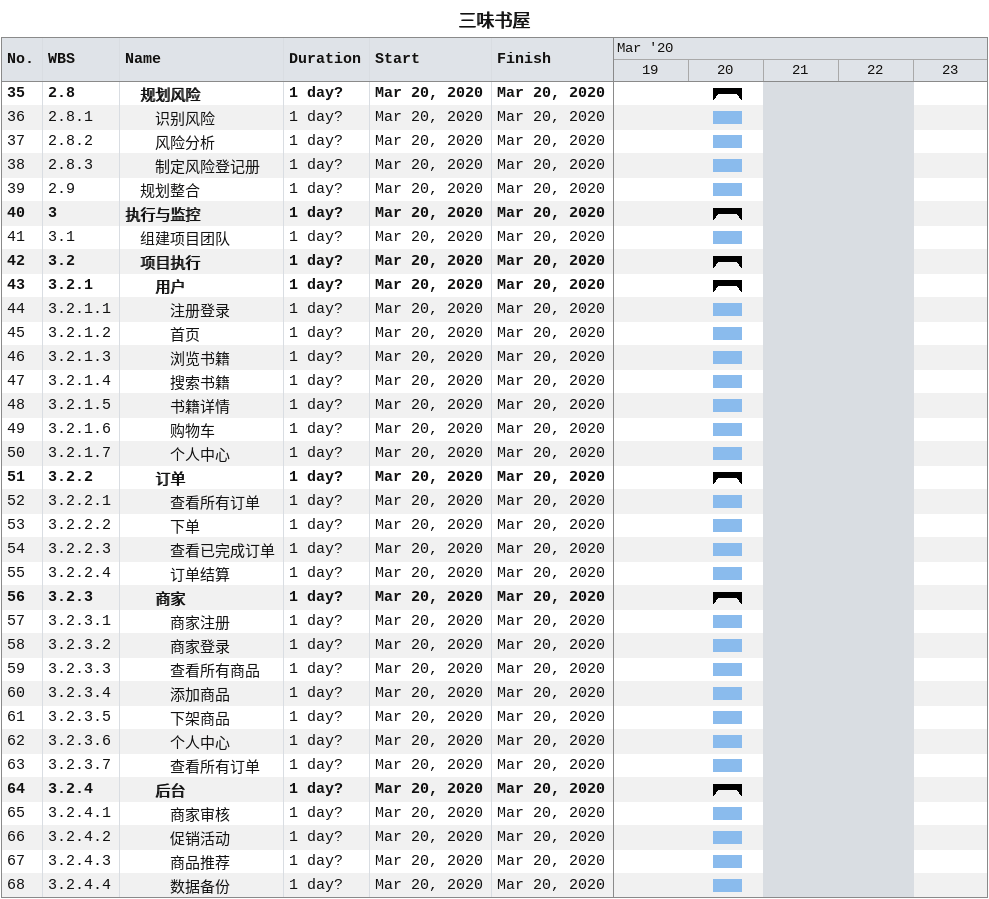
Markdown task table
三味书屋

| ID | WBS | Task | Duration | Start | Finish |
|---|---|---|---|---|---|
| 35 | 2.8 | **规划风险** | 1d? | 2020-03-20 | 2020-03-20 |
| 36 | 2.8.1 | 识别风险 | 1d? | 2020-03-20 | 2020-03-20 |
| 37 | 2.8.2 | 风险分析 | 1d? | 2020-03-20 | 2020-03-20 |
| 38 | 2.8.3 | 制定风险登记册 | 1d? | 2020-03-20 | 2020-03-20 |
| 39 | 2.9 | 规划整合 | 1d? | 2020-03-20 | 2020-03-20 |
| 40 | 3 | **执行与监控** | 1d? | 2020-03-20 | 2020-03-20 |
| 41 | 3.1 | 组建项目团队 | 1d? | 2020-03-20 | 2020-03-20 |
| 42 | 3.2 | **项目执行** | 1d? | 2020-03-20 | 2020-03-20 |
| 43 | 3.2.1 | **用户** | 1d? | 2020-03-20 | 2020-03-20 |
| 44 | 3.2.1.1 | 注册登录 | 1d? | 2020-03-20 | 2020-03-20 |
| 45 | 3.2.1.2 | 首页 | 1d? | 2020-03-20 | 2020-03-20 |
| 46 | 3.2.1.3 | 浏览书籍 | 1d? | 2020-03-20 | 2020-03-20 |
| 47 | 3.2.1.4 | 搜索书籍 | 1d? | 2020-03-20 | 2020-03-20 |
| 48 | 3.2.1.5 | 书籍详情 | 1d? | 2020-03-20 | 2020-03-20 |
| 49 | 3.2.1.6 | 购物车 | 1d? | 2020-03-20 | 2020-03-20 |
| 50 | 3.2.1.7 | 个人中心 | 1d? | 2020-03-20 | 2020-03-20 |
| 51 | 3.2.2 | **订单** | 1d? | 2020-03-20 | 2020-03-20 |
| 52 | 3.2.2.1 | 查看所有订单 | 1d? | 2020-03-20 | 2020-03-20 |
| 53 | 3.2.2.2 | 下单 | 1d? | 2020-03-20 | 2020-03-20 |
| 54 | 3.2.2.3 | 查看已完成订单 | 1d? | 2020-03-20 | 2020-03-20 |
| 55 | 3.2.2.4 | 订单结算 | 1d? | 2020-03-20 | 2020-03-20 |
| 56 | 3.2.3 | **商家** | 1d? | 2020-03-20 | 2020-03-20 |
| 57 | 3.2.3.1 | 商家注册 | 1d? | 2020-03-20 | 2020-03-20 |
| 58 | 3.2.3.2 | 商家登录 | 1d? | 2020-03-20 | 2020-03-20 |
| 59 | 3.2.3.3 | 查看所有商品 | 1d? | 2020-03-20 | 2020-03-20 |
| 60 | 3.2.3.4 | 添加商品 | 1d? | 2020-03-20 | 2020-03-20 |
| 61 | 3.2.3.5 | 下架商品 | 1d? | 2020-03-20 | 2020-03-20 |
| 62 | 3.2.3.6 | 个人中心 | 1d? | 2020-03-20 | 2020-03-20 |
| 63 | 3.2.3.7 | 查看所有订单 | 1d? | 2020-03-20 | 2020-03-20 |
| 64 | 3.2.4 | **后台** | 1d? | 2020-03-20 | 2020-03-20 |
| 65 | 3.2.4.1 | 商家审核 | 1d? | 2020-03-20 | 2020-03-20 |
| 66 | 3.2.4.2 | 促销活动 | 1d? | 2020-03-20 | 2020-03-20 |
| 67 | 3.2.4.3 | 商品推荐 | 1d? | 2020-03-20 | 2020-03-20 |
| 68 | 3.2.4.4 | 数据备份 | 1d? | 2020-03-20 | 2020-03-20 |
